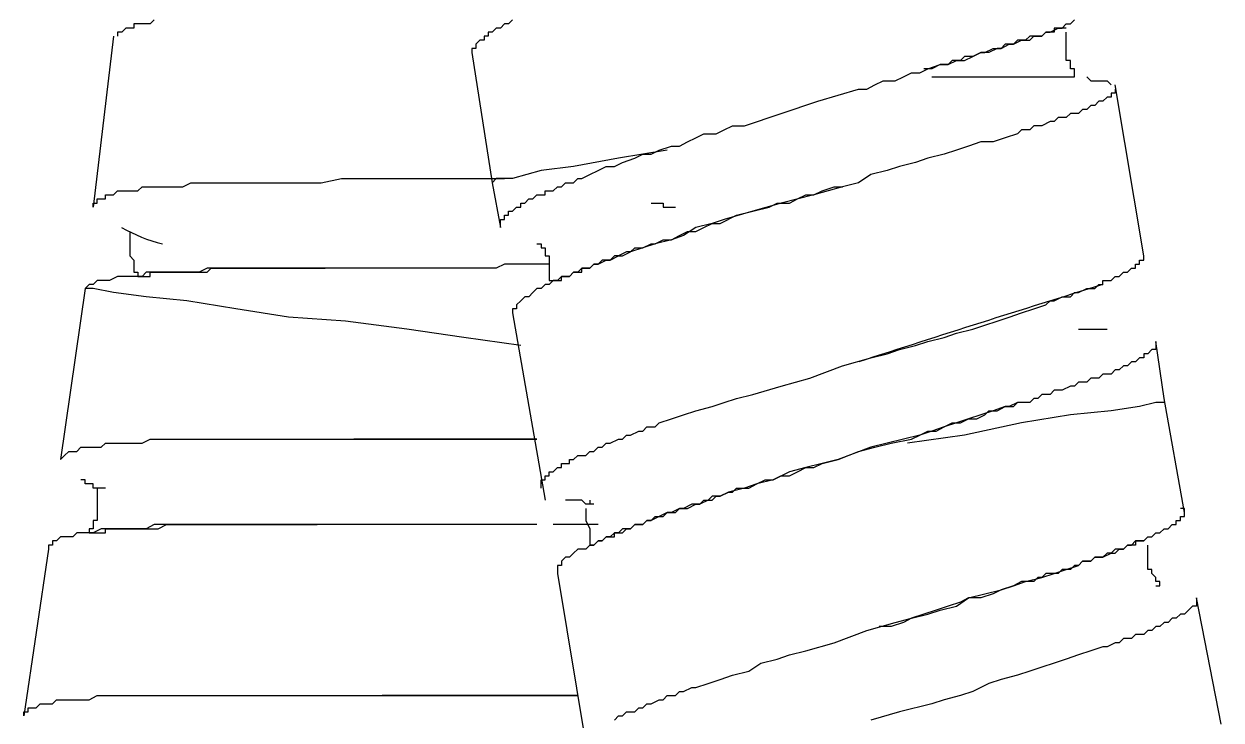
# Model space of a CAD drawing. Extents: x -1585 to -1165, y -4178 to -3881.
# Drawn here: x -1413.84 to -1405.1, y -4072.35 to -4067.26 of the extents above; entities that cross this region are included whole.
import ezdxf

# ---------------------------------------------------------------- set-up
doc = ezdxf.new("R2010")
doc.units = 0
doc.header["$LTSCALE"] = 7
doc.layers.add('DWG', color=7, linetype='CONTINUOUS')

msp = doc.modelspace()

# ---------------------------------------------------------------- linework, layer by layer
at = {"layer": 'DWG'}
for points in [[(-1412.8923, -4067.2288), (-1412.9221, -4067.2586), (-1412.9518, -4067.2586), (-1412.9816, -4067.2586), (-1413.0113, -4067.2586), (-1413.0411, -4067.2586), (-1413.0411, -4067.2883), (-1413.0708, -4067.2883), (-1413.1006, -4067.2883), (-1413.1303, -4067.3181), (-1413.1601, -4067.3181), (-1413.1601, -4067.3478)], [(-1410.2743, -4067.2288), (-1410.3041, -4067.2586), (-1410.3338, -4067.2586), (-1410.3636, -4067.2883), (-1410.3933, -4067.2883), (-1410.4231, -4067.3181), (-1410.4528, -4067.3181), (-1410.4528, -4067.3478), (-1410.4826, -4067.3478), (-1410.4826, -4067.3776), (-1410.5123, -4067.3776), (-1410.5421, -4067.4073), (-1410.5421, -4067.4371), (-1410.5718, -4067.4371), (-1410.5718, -4067.4668), (-1410.4231, -4068.4188)], [(-1409.1438, -4068.1808), (-1409.5008, -4068.2403), (-1409.8281, -4068.2998), (-1410.0661, -4068.3296), (-1410.2743, -4068.3891), (-1410.3933, -4068.3891), (-1410.4231, -4068.4188), (-1410.3636, -4068.7461), (-1410.3636, -4068.7163), (-1410.3636, -4068.6866), (-1410.3338, -4068.6866), (-1410.3338, -4068.6568), (-1410.3041, -4068.6568), (-1410.3041, -4068.6271), (-1410.2743, -4068.6271), (-1410.2446, -4068.5973), (-1410.2148, -4068.5973), (-1410.2148, -4068.5676), (-1410.1851, -4068.5676), (-1410.1553, -4068.5378), (-1410.1256, -4068.5378), (-1410.0958, -4068.5081), (-1410.0661, -4068.5081), (-1410.0363, -4068.5081), (-1410.0363, -4068.4783), (-1410.0066, -4068.4783), (-1409.9768, -4068.4783), (-1409.9471, -4068.4486), (-1409.9173, -4068.4486), (-1409.8876, -4068.4188), (-1409.8578, -4068.4188), (-1409.8281, -4068.4188), (-1409.7983, -4068.3891), (-1409.7686, -4068.3891), (-1409.7091, -4068.3593), (-1409.6496, -4068.3296), (-1409.5901, -4068.2998), (-1409.5306, -4068.2998), (-1409.4711, -4068.2701), (-1409.3818, -4068.2403), (-1409.3223, -4068.2106), (-1409.2628, -4068.2106), (-1409.2033, -4068.1808), (-1409.1141, -4068.1511), (-1409.0546, -4068.1511), (-1408.9951, -4068.1213), (-1408.9356, -4068.0916), (-1408.8761, -4068.0618), (-1408.7868, -4068.0618), (-1408.7273, -4068.0321), (-1408.6678, -4068.0023), (-1408.5786, -4068.0023), (-1408.3108, -4067.9131), (-1408.0431, -4067.8238), (-1407.7456, -4067.7346), (-1407.6861, -4067.7346), (-1407.6266, -4067.7048), (-1407.5671, -4067.6751), (-1407.4778, -4067.6751), (-1407.4183, -4067.6453), (-1407.3588, -4067.6156), (-1407.2993, -4067.6156), (-1407.2398, -4067.5858), (-1407.1506, -4067.5561), (-1407.0911, -4067.5561), (-1407.0316, -4067.5263), (-1406.9721, -4067.5263), (-1406.9126, -4067.4966), (-1406.8531, -4067.4668), (-1406.8233, -4067.4668), (-1406.7638, -4067.4371), (-1406.7043, -4067.4371), (-1406.6448, -4067.4073), (-1406.6151, -4067.4073), (-1406.5556, -4067.3776), (-1406.4961, -4067.3776), (-1406.4663, -4067.3478), (-1406.4068, -4067.3478), (-1406.3771, -4067.3181), (-1406.3473, -4067.3181), (-1406.2878, -4067.2883), (-1406.2581, -4067.2883), (-1406.2283, -4067.2586), (-1406.1986, -4067.2586), (-1406.1688, -4067.2288)], [(-1406.2283, -4067.2883), (-1406.2581, -4067.2883), (-1406.2878, -4067.2883), (-1406.3176, -4067.2883), (-1406.3176, -4067.3181), (-1406.3473, -4067.3181), (-1406.3771, -4067.3181), (-1406.4068, -4067.3478), (-1406.4366, -4067.3478), (-1406.4663, -4067.3478), (-1406.4961, -4067.3478), (-1406.5258, -4067.3776), (-1406.5556, -4067.3776), (-1406.5853, -4067.3776), (-1406.6151, -4067.4073), (-1406.6746, -4067.4073), (-1406.7043, -4067.4371), (-1406.7341, -4067.4371), (-1406.7936, -4067.4668), (-1406.8233, -4067.4668), (-1406.8531, -4067.4668), (-1406.9126, -4067.4966), (-1406.9721, -4067.4966), (-1407.0018, -4067.5263), (-1407.0613, -4067.5263), (-1407.0911, -4067.5561), (-1407.1506, -4067.5561), (-1407.2101, -4067.5858), (-1407.2696, -4067.5858)], [(-1413.1898, -4067.3478), (-1413.3386, -4068.5973), (-1413.3386, -4068.5676), (-1413.3088, -4068.5676), (-1413.3088, -4068.5378), (-1413.2791, -4068.5378), (-1413.2493, -4068.5378), (-1413.2493, -4068.5081), (-1413.2196, -4068.5081), (-1413.1898, -4068.5081), (-1413.1601, -4068.4783), (-1413.1303, -4068.4783), (-1413.1006, -4068.4783), (-1413.0708, -4068.4783), (-1413.0411, -4068.4783), (-1413.0113, -4068.4783), (-1412.9816, -4068.4486), (-1412.9221, -4068.4486), (-1412.8923, -4068.4486), (-1412.8626, -4068.4486), (-1412.8031, -4068.4486), (-1412.7733, -4068.4486), (-1412.7138, -4068.4486), (-1412.6841, -4068.4486), (-1412.6246, -4068.4188), (-1412.5948, -4068.4188), (-1412.5353, -4068.4188), (-1412.4758, -4068.4188), (-1412.4163, -4068.4188), (-1412.3866, -4068.4188), (-1412.3271, -4068.4188), (-1412.2676, -4068.4188), (-1412.2081, -4068.4188), (-1412.1486, -4068.4188), (-1412.0891, -4068.4188), (-1412.0296, -4068.4188), (-1411.9701, -4068.4188), (-1411.9106, -4068.4188), (-1411.8511, -4068.4188), (-1411.7916, -4068.4188), (-1411.7321, -4068.4188), (-1411.6726, -4068.4188), (-1411.5238, -4068.3891), (-1411.4048, -4068.3891), (-1411.2561, -4068.3891), (-1411.1371, -4068.3891), (-1410.9883, -4068.3891), (-1410.8693, -4068.3891), (-1410.7206, -4068.3891), (-1410.6016, -4068.3891), (-1410.4528, -4068.3891), (-1410.3338, -4068.3891)], [(-1407.2101, -4067.6453), (-1407.1803, -4067.6453), (-1407.1506, -4067.6453), (-1407.1208, -4067.6453), (-1407.0613, -4067.6453), (-1407.0316, -4067.6453), (-1407.0018, -4067.6453), (-1406.9721, -4067.6453), (-1406.9423, -4067.6453), (-1406.8828, -4067.6453), (-1406.8531, -4067.6453), (-1406.8233, -4067.6453), (-1406.7936, -4067.6453), (-1406.7638, -4067.6453), (-1406.7341, -4067.6453), (-1406.7043, -4067.6453), (-1406.6746, -4067.6453), (-1406.6448, -4067.6453), (-1406.6151, -4067.6453), (-1406.5853, -4067.6453), (-1406.5556, -4067.6453), (-1406.5258, -4067.6453), (-1406.4961, -4067.6453), (-1406.4663, -4067.6453), (-1406.4366, -4067.6453), (-1406.4068, -4067.6453), (-1406.3771, -4067.6453), (-1406.3473, -4067.6453), (-1406.3176, -4067.6453), (-1406.2878, -4067.6453), (-1406.2581, -4067.6453), (-1406.2283, -4067.6453), (-1406.1986, -4067.6453), (-1406.1688, -4067.6453), (-1406.1688, -4067.6156), (-1406.1688, -4067.5858), (-1406.1986, -4067.5858), (-1406.1986, -4067.5561), (-1406.1986, -4067.5263), (-1406.2283, -4067.5263), (-1406.2283, -4067.4966), (-1406.2283, -4067.4668), (-1406.2283, -4067.4371), (-1406.2283, -4067.4073), (-1406.2283, -4067.3776), (-1406.2283, -4067.3478), (-1406.2283, -4067.3181)], [(-1406.0796, -4067.6453), (-1406.0498, -4067.6751), (-1406.0201, -4067.6751), (-1405.9903, -4067.6751), (-1405.9606, -4067.6751), (-1405.9308, -4067.6751), (-1405.9011, -4067.7048)], [(-1405.8713, -4067.7346), (-1405.8713, -4067.7643), (-1405.9011, -4067.7643), (-1405.9011, -4067.7941), (-1405.9308, -4067.7941), (-1405.9606, -4067.8238), (-1405.9903, -4067.8238), (-1406.0201, -4067.8536), (-1406.0498, -4067.8536), (-1406.0796, -4067.8833), (-1406.1093, -4067.8833), (-1406.1391, -4067.9131), (-1406.1688, -4067.9131), (-1406.1986, -4067.9131), (-1406.2283, -4067.9428), (-1406.2581, -4067.9428), (-1406.2878, -4067.9428), (-1406.3176, -4067.9726), (-1406.3473, -4067.9726), (-1406.4068, -4068.0023), (-1406.4366, -4068.0023), (-1406.4663, -4068.0023), (-1406.4961, -4068.0321), (-1406.5556, -4068.0321), (-1406.5853, -4068.0618), (-1406.6746, -4068.0916), (-1406.7638, -4068.1213), (-1406.8531, -4068.1213), (-1406.9423, -4068.1511), (-1407.0316, -4068.1808), (-1407.1208, -4068.2106), (-1407.2398, -4068.2403), (-1407.3291, -4068.2701), (-1407.4481, -4068.2998), (-1407.5373, -4068.3296), (-1407.6563, -4068.3593), (-1407.7456, -4068.4188), (-1407.8646, -4068.4486), (-1408.0728, -4068.5081), (-1408.3108, -4068.5676), (-1408.5191, -4068.6271), (-1408.7273, -4068.6866), (-1408.8166, -4068.7163), (-1408.9356, -4068.7461), (-1409.0248, -4068.8056), (-1409.1141, -4068.8353), (-1409.2331, -4068.8651), (-1409.3223, -4068.8948), (-1409.4116, -4068.9246), (-1409.4413, -4068.9246), (-1409.5008, -4068.9543), (-1409.5306, -4068.9543), (-1409.5603, -4068.9841), (-1409.6198, -4068.9841), (-1409.6496, -4069.0138), (-1409.6793, -4069.0138), (-1409.7091, -4069.0436), (-1409.7686, -4069.0436), (-1409.7983, -4069.0733), (-1409.8281, -4069.0733), (-1409.8578, -4069.1031), (-1409.8876, -4069.1031), (-1409.9173, -4069.1031), (-1409.9471, -4069.1328), (-1409.9768, -4069.1328), (-1410.0066, -4069.1626), (-1410.0363, -4069.1626), (-1410.0661, -4069.1923), (-1410.0958, -4069.1923), (-1410.1256, -4069.2221), (-1410.1553, -4069.2518), (-1410.1851, -4069.2518), (-1410.2148, -4069.2816), (-1410.2446, -4069.3113), (-1410.2446, -4069.3411), (-1410.2743, -4069.3411), (-1410.2743, -4069.3708), (-1410.0363, -4070.7393)], [(-1410.0661, -4070.6501), (-1410.0661, -4070.6203), (-1410.0661, -4070.5906), (-1410.0363, -4070.5906), (-1410.0363, -4070.5608), (-1410.0066, -4070.5608), (-1410.0066, -4070.5311), (-1409.9768, -4070.5311), (-1409.9471, -4070.5013), (-1409.9173, -4070.5013), (-1409.9173, -4070.4716), (-1409.8876, -4070.4716), (-1409.8578, -4070.4716), (-1409.8578, -4070.4418), (-1409.8281, -4070.4418), (-1409.7983, -4070.4121), (-1409.7686, -4070.4121), (-1409.7388, -4070.4121), (-1409.7091, -4070.3823), (-1409.6793, -4070.3823), (-1409.6496, -4070.3526), (-1409.6198, -4070.3526), (-1409.5901, -4070.3228), (-1409.5603, -4070.3228), (-1409.5008, -4070.2931), (-1409.4711, -4070.2931), (-1409.4413, -4070.2633), (-1409.4116, -4070.2633), (-1409.3521, -4070.2336), (-1409.3223, -4070.2336), (-1409.2926, -4070.2038), (-1409.2331, -4070.2038), (-1409.2033, -4070.1741), (-1409.1141, -4070.1443), (-1409.0248, -4070.1146), (-1408.9356, -4070.0848), (-1408.8166, -4070.0551), (-1408.7273, -4070.0253), (-1408.6381, -4069.9956), (-1408.5191, -4069.9658), (-1408.3108, -4069.9063), (-1408.1026, -4069.8468), (-1407.8646, -4069.7576), (-1407.6563, -4069.6981), (-1407.5373, -4069.6683), (-1407.4481, -4069.6386), (-1407.3291, -4069.6088), (-1407.2398, -4069.5791), (-1407.1208, -4069.5493), (-1407.0316, -4069.5196), (-1406.9126, -4069.4898), (-1406.8233, -4069.4601), (-1406.7341, -4069.4303), (-1406.6448, -4069.4006), (-1406.5556, -4069.3708), (-1406.4663, -4069.3411), (-1406.3771, -4069.3113), (-1406.3473, -4069.2816), (-1406.3176, -4069.2816), (-1406.2581, -4069.2518), (-1406.2283, -4069.2518), (-1406.1986, -4069.2518), (-1406.1688, -4069.2221), (-1406.1391, -4069.2221), (-1406.0796, -4069.1923), (-1406.0498, -4069.1923), (-1406.0201, -4069.1923), (-1405.9903, -4069.1626), (-1405.9606, -4069.1626), (-1405.9606, -4069.1328), (-1405.9308, -4069.1328), (-1405.9011, -4069.1328), (-1405.8713, -4069.1031), (-1405.8416, -4069.1031), (-1405.8118, -4069.0733), (-1405.7821, -4069.0733), (-1405.7523, -4069.0436), (-1405.7226, -4069.0436), (-1405.7226, -4069.0138), (-1405.6928, -4069.0138), (-1405.6928, -4068.9841), (-1405.6631, -4068.9841), (-1405.6631, -4068.9543), (-1405.8713, -4067.7048)], [(-1410.0958, -4068.8651), (-1410.0661, -4068.8651), (-1410.0661, -4068.8948), (-1410.0363, -4068.8948), (-1410.0363, -4068.9246), (-1410.0363, -4068.9543), (-1410.0066, -4068.9543), (-1410.0066, -4068.9841), (-1410.0066, -4069.0138), (-1410.0066, -4069.0436), (-1410.0066, -4069.0733), (-1410.0066, -4069.1031), (-1410.0066, -4069.1328), (-1409.9768, -4069.1328), (-1409.9471, -4069.1328), (-1409.9173, -4069.1328), (-1409.9173, -4069.1031), (-1409.8876, -4069.1031), (-1409.8578, -4069.1031), (-1409.8281, -4069.0733), (-1409.7983, -4069.0733), (-1409.7686, -4069.0733), (-1409.7686, -4069.0436), (-1409.7388, -4069.0436), (-1409.7091, -4069.0436), (-1409.6793, -4069.0138), (-1409.6496, -4069.0138), (-1409.5901, -4068.9841), (-1409.5603, -4068.9841), (-1409.5008, -4068.9543), (-1409.4711, -4068.9543), (-1409.4116, -4068.9246), (-1409.3818, -4068.8948), (-1409.3223, -4068.8948), (-1409.2628, -4068.8651), (-1409.2331, -4068.8651), (-1409.1736, -4068.8353), (-1409.1141, -4068.8353), (-1409.0546, -4068.8056), (-1408.9951, -4068.7758), (-1408.9356, -4068.7758), (-1408.8761, -4068.7461), (-1408.8166, -4068.7163), (-1408.7571, -4068.7163), (-1408.6381, -4068.6568), (-1408.5191, -4068.6271), (-1408.4001, -4068.5973), (-1408.3406, -4068.5676), (-1408.2513, -4068.5676), (-1408.1918, -4068.5378), (-1408.1323, -4068.5081), (-1408.0728, -4068.5081), (-1408.0133, -4068.4783), (-1407.9241, -4068.4486), (-1407.8646, -4068.4486)], [(-1409.2628, -4068.5676), (-1409.2331, -4068.5676), (-1409.2033, -4068.5676), (-1409.1736, -4068.5676), (-1409.1736, -4068.5973), (-1409.1438, -4068.5973), (-1409.1141, -4068.5973), (-1409.0843, -4068.5973)], [(-1413.0708, -4068.7758), (-1413.0708, -4068.8056), (-1413.0708, -4068.8353), (-1413.0708, -4068.8651), (-1413.0708, -4068.8948), (-1413.0708, -4068.9246), (-1413.0708, -4068.9543), (-1413.0411, -4068.9841), (-1413.0411, -4069.0138), (-1413.0411, -4069.0436), (-1413.0411, -4069.0733), (-1413.0113, -4069.0733), (-1413.0113, -4069.1031), (-1412.9816, -4069.1031), (-1412.9518, -4069.1031), (-1412.9221, -4069.1031), (-1412.9221, -4069.0733), (-1412.8923, -4069.0733), (-1412.8626, -4069.0733), (-1412.8328, -4069.0733), (-1412.8031, -4069.0733), (-1412.7733, -4069.0733), (-1412.7436, -4069.0733), (-1412.7138, -4069.0733), (-1412.6543, -4069.0733), (-1412.6246, -4069.0733), (-1412.5948, -4069.0733), (-1412.5353, -4069.0733), (-1412.5056, -4069.0733), (-1412.4758, -4069.0436), (-1412.4163, -4069.0436), (-1412.3866, -4069.0436), (-1412.3271, -4069.0436), (-1412.2973, -4069.0436), (-1412.2378, -4069.0436), (-1412.2081, -4069.0436), (-1412.1486, -4069.0436), (-1412.1188, -4069.0436), (-1412.0593, -4069.0436), (-1411.9998, -4069.0436), (-1411.9701, -4069.0436), (-1411.9106, -4069.0436), (-1411.8511, -4069.0436), (-1411.7916, -4069.0436), (-1411.7618, -4069.0436), (-1411.7023, -4069.0436), (-1411.6428, -4069.0436)], [(-1410.0066, -4069.0138), (-1410.0661, -4069.0138), (-1410.1256, -4069.0138), (-1410.1851, -4069.0138), (-1410.2743, -4069.0138), (-1410.3338, -4069.0138), (-1410.3933, -4069.0436), (-1410.4528, -4069.0436), (-1410.5421, -4069.0436), (-1410.6908, -4069.0436), (-1410.8098, -4069.0436), (-1411.1073, -4069.0436), (-1411.4048, -4069.0436), (-1411.4643, -4069.0436), (-1411.5238, -4069.0436), (-1411.6726, -4069.0436), (-1411.8213, -4069.0436), (-1411.9403, -4069.0436), (-1411.9998, -4069.0436), (-1412.0891, -4069.0436), (-1412.1486, -4069.0436), (-1412.2081, -4069.0436), (-1412.2676, -4069.0436), (-1412.3271, -4069.0436), (-1412.3866, -4069.0436), (-1412.4461, -4069.0436), (-1412.5056, -4069.0436), (-1412.5651, -4069.0733), (-1412.6246, -4069.0733), (-1412.6543, -4069.0733), (-1412.7138, -4069.0733), (-1412.7733, -4069.0733), (-1412.8328, -4069.0733), (-1412.8626, -4069.0733), (-1412.9221, -4069.0733), (-1412.9518, -4069.0733), (-1412.9816, -4069.1031), (-1413.0411, -4069.1031), (-1413.0708, -4069.1031), (-1413.1006, -4069.1031), (-1413.1303, -4069.1031), (-1413.1601, -4069.1031), (-1413.2196, -4069.1328), (-1413.2493, -4069.1328), (-1413.2791, -4069.1328), (-1413.3088, -4069.1328), (-1413.3386, -4069.1626), (-1413.3683, -4069.1626), (-1413.3981, -4069.1923)], [(-1410.2148, -4069.6088), (-1410.6313, -4069.5493), (-1411.0478, -4069.4898), (-1411.4941, -4069.4303), (-1411.9106, -4069.4006), (-1412.2973, -4069.3411), (-1412.6543, -4069.2816), (-1412.9518, -4069.2518), (-1413.1898, -4069.2221), (-1413.3386, -4069.1923), (-1413.3981, -4069.1923), (-1413.5766, -4070.4418), (-1413.5468, -4070.4121), (-1413.5171, -4070.3823), (-1413.4873, -4070.3823), (-1413.4576, -4070.3823), (-1413.4278, -4070.3526), (-1413.3981, -4070.3526), (-1413.3683, -4070.3526), (-1413.3088, -4070.3526), (-1413.2791, -4070.3526), (-1413.2493, -4070.3228), (-1413.2196, -4070.3228), (-1413.1601, -4070.3228), (-1413.1303, -4070.3228), (-1413.0708, -4070.3228), (-1413.0411, -4070.3228), (-1412.9816, -4070.3228), (-1412.9221, -4070.2931), (-1412.8923, -4070.2931), (-1412.8328, -4070.2931), (-1412.7733, -4070.2931), (-1412.7138, -4070.2931), (-1412.6543, -4070.2931), (-1412.5948, -4070.2931), (-1412.5353, -4070.2931), (-1412.4758, -4070.2931), (-1412.4163, -4070.2931), (-1412.3568, -4070.2931), (-1412.2676, -4070.2931), (-1412.2081, -4070.2931), (-1412.1486, -4070.2931), (-1411.9998, -4070.2931), (-1411.8511, -4070.2931), (-1411.7023, -4070.2931), (-1411.5536, -4070.2931), (-1411.4048, -4070.2931), (-1411.2561, -4070.2931), (-1411.1073, -4070.2931), (-1410.9586, -4070.2931), (-1410.8098, -4070.2931), (-1410.6611, -4070.2931), (-1410.6016, -4070.2931), (-1410.5123, -4070.2931), (-1410.4528, -4070.2931), (-1410.3636, -4070.2931), (-1410.3041, -4070.2931), (-1410.2446, -4070.2931), (-1410.1851, -4070.2931), (-1410.0958, -4070.2931), (-1410.1851, -4070.2931), (-1410.2446, -4070.2931), (-1410.3338, -4070.2931), (-1410.4231, -4070.2931), (-1410.4826, -4070.2931), (-1410.5718, -4070.2931), (-1410.6611, -4070.2931), (-1410.7503, -4070.2931), (-1410.8396, -4070.2931), (-1410.8991, -4070.2931), (-1410.9883, -4070.2931), (-1411.0776, -4070.2931), (-1411.1668, -4070.2931), (-1411.2561, -4070.2931), (-1411.3453, -4070.2931), (-1411.4346, -4070.2931)], [(-1406.1391, -4069.4898), (-1406.1093, -4069.4898), (-1406.0796, -4069.4898), (-1406.0498, -4069.4898), (-1406.0201, -4069.4898), (-1405.9903, -4069.4898), (-1405.9606, -4069.4898), (-1405.9308, -4069.4898)], [(-1405.3656, -4070.8286), (-1405.5143, -4069.9956), (-1405.5738, -4069.5791), (-1405.5738, -4069.6088), (-1405.5738, -4069.6386), (-1405.6036, -4069.6386), (-1405.6333, -4069.6683), (-1405.6631, -4069.6683), (-1405.6631, -4069.6981), (-1405.6928, -4069.6981), (-1405.7226, -4069.7278), (-1405.7523, -4069.7278), (-1405.7821, -4069.7576), (-1405.8118, -4069.7576), (-1405.8416, -4069.7873), (-1405.8713, -4069.7873), (-1405.9011, -4069.8171), (-1405.9308, -4069.8171), (-1405.9606, -4069.8171), (-1405.9903, -4069.8468), (-1406.0201, -4069.8468), (-1406.0498, -4069.8468), (-1406.0796, -4069.8766), (-1406.1093, -4069.8766), (-1406.1391, -4069.8766), (-1406.1688, -4069.9063), (-1406.1986, -4069.9063), (-1406.2581, -4069.9361), (-1406.2878, -4069.9361), (-1406.3176, -4069.9361), (-1406.3473, -4069.9658), (-1406.4068, -4069.9658), (-1406.4366, -4069.9956), (-1406.4663, -4069.9956), (-1406.4961, -4070.0253), (-1406.5556, -4070.0253), (-1406.5853, -4070.0253), (-1406.6448, -4070.0551), (-1406.6746, -4070.0551), (-1406.7638, -4070.0848), (-1406.8531, -4070.1146), (-1406.9423, -4070.1443), (-1407.0316, -4070.1741), (-1407.1208, -4070.2038), (-1407.2101, -4070.2336), (-1407.2993, -4070.2633), (-1407.4183, -4070.2931), (-1407.6563, -4070.3526), (-1407.8943, -4070.4418), (-1408.0133, -4070.4716), (-1408.1323, -4070.5013), (-1408.2513, -4070.5311), (-1408.3703, -4070.5906), (-1408.4893, -4070.6203), (-1408.5786, -4070.6501), (-1408.6976, -4070.6798), (-1408.7571, -4070.7096), (-1408.8166, -4070.7096), (-1408.8463, -4070.7393), (-1408.9058, -4070.7691), (-1408.9653, -4070.7691), (-1409.0248, -4070.7988), (-1409.0546, -4070.7988), (-1409.1141, -4070.8286), (-1409.1438, -4070.8286), (-1409.2033, -4070.8583), (-1409.2628, -4070.8881), (-1409.2926, -4070.8881), (-1409.3223, -4070.9178), (-1409.3818, -4070.9178), (-1409.4116, -4070.9476), (-1409.4711, -4070.9476), (-1409.5008, -4070.9773), (-1409.5306, -4070.9773), (-1409.5603, -4071.0071), (-1409.5901, -4071.0071), (-1409.6198, -4071.0368), (-1409.6496, -4071.0368), (-1409.6793, -4071.0666), (-1409.7091, -4071.0666), (-1409.7388, -4071.0963), (-1409.7686, -4071.0963), (-1409.7983, -4071.0963), (-1409.8281, -4071.1261), (-1409.8578, -4071.1558), (-1409.8876, -4071.1558), (-1409.9173, -4071.1856), (-1409.9173, -4071.2153), (-1409.9471, -4071.2153), (-1409.9471, -4071.2451), (-1409.9471, -4071.2748), (-1409.7388, -4072.5243)], [(-1409.7388, -4070.7988), (-1409.7388, -4070.8286), (-1409.7388, -4070.8583), (-1409.7388, -4070.8881), (-1409.7091, -4070.9476), (-1409.7091, -4070.9773), (-1409.7091, -4071.0071), (-1409.7091, -4071.0368), (-1409.7091, -4071.0666), (-1409.6793, -4071.0666), (-1409.6496, -4071.0368), (-1409.6198, -4071.0368), (-1409.5901, -4071.0071), (-1409.5603, -4071.0071), (-1409.5306, -4071.0071), (-1409.5306, -4070.9773), (-1409.5008, -4070.9773), (-1409.4711, -4070.9773), (-1409.4413, -4070.9476), (-1409.4116, -4070.9476), (-1409.3818, -4070.9178), (-1409.3521, -4070.9178), (-1409.3223, -4070.9178), (-1409.2926, -4070.8881), (-1409.2628, -4070.8881), (-1409.2331, -4070.8583), (-1409.2033, -4070.8583), (-1409.1736, -4070.8583), (-1409.1438, -4070.8286), (-1409.0843, -4070.8286), (-1409.0546, -4070.7988), (-1409.0248, -4070.7988), (-1408.9951, -4070.7988), (-1408.9356, -4070.7691), (-1408.9058, -4070.7691), (-1408.8761, -4070.7393), (-1408.8166, -4070.7393), (-1408.7868, -4070.7096), (-1408.7571, -4070.7096), (-1408.6976, -4070.6798), (-1408.6678, -4070.6798), (-1408.6381, -4070.6501), (-1408.5786, -4070.6501), (-1408.5488, -4070.6501), (-1408.4893, -4070.6203), (-1408.4298, -4070.5906), (-1408.3703, -4070.5906), (-1408.3108, -4070.5608), (-1408.2513, -4070.5608), (-1408.1918, -4070.5311), (-1408.1323, -4070.5013), (-1408.0728, -4070.5013), (-1408.0133, -4070.4716), (-1407.8943, -4070.4418), (-1407.7456, -4070.3823), (-1407.6266, -4070.3526), (-1407.5076, -4070.3228), (-1407.3588, -4070.2931), (-1407.2993, -4070.2633), (-1407.2398, -4070.2336), (-1407.1803, -4070.2336), (-1407.1208, -4070.2038), (-1407.0613, -4070.1741), (-1407.0018, -4070.1741), (-1406.9423, -4070.1443), (-1406.8828, -4070.1443), (-1406.8233, -4070.1146), (-1406.7936, -4070.0848), (-1406.7341, -4070.0848), (-1406.6746, -4070.0551), (-1406.6151, -4070.0551), (-1406.5853, -4070.0253)], [(-1405.5143, -4070.0253), (-1405.5738, -4070.0253), (-1405.6928, -4070.0551), (-1405.9011, -4070.0848), (-1406.1986, -4070.1146), (-1406.5556, -4070.1741), (-1406.9721, -4070.2633), (-1407.3886, -4070.3228)], [(-1413.2493, -4070.6501), (-1413.2791, -4070.6501), (-1413.3088, -4070.6501), (-1413.3386, -4070.6501), (-1413.3386, -4070.6203), (-1413.3683, -4070.6203), (-1413.3981, -4070.6203), (-1413.3981, -4070.5906), (-1413.4278, -4070.5906)], [(-1413.2791, -4070.6501), (-1413.3088, -4070.6501), (-1413.3088, -4070.6798), (-1413.3088, -4070.7096), (-1413.3088, -4070.7393), (-1413.3088, -4070.7691), (-1413.3088, -4070.7988), (-1413.3088, -4070.8286), (-1413.3088, -4070.8583), (-1413.3088, -4070.8881), (-1413.3386, -4070.8881), (-1413.3386, -4070.9178), (-1413.3386, -4070.9476), (-1413.3683, -4070.9476), (-1413.3683, -4070.9773), (-1413.3386, -4070.9773), (-1413.3088, -4070.9773), (-1413.2791, -4070.9773), (-1413.2493, -4070.9773), (-1413.2493, -4070.9476), (-1413.2196, -4070.9476), (-1413.1898, -4070.9476), (-1413.1601, -4070.9476), (-1413.1303, -4070.9476), (-1413.1006, -4070.9476), (-1413.0708, -4070.9476), (-1413.0411, -4070.9476), (-1413.0113, -4070.9476), (-1412.9816, -4070.9476), (-1412.9221, -4070.9476), (-1412.8923, -4070.9476), (-1412.8626, -4070.9476), (-1412.8031, -4070.9178), (-1412.7733, -4070.9178), (-1412.7138, -4070.9178), (-1412.6841, -4070.9178), (-1412.6246, -4070.9178), (-1412.5651, -4070.9178), (-1412.5353, -4070.9178), (-1412.4758, -4070.9178), (-1412.4163, -4070.9178), (-1412.3866, -4070.9178), (-1412.3271, -4070.9178), (-1412.2676, -4070.9178), (-1412.2081, -4070.9178), (-1412.1783, -4070.9178), (-1412.1188, -4070.9178), (-1412.0593, -4070.9178), (-1411.9998, -4070.9178), (-1411.9403, -4070.9178), (-1411.8808, -4070.9178), (-1411.8213, -4070.9178), (-1411.7618, -4070.9178), (-1411.7023, -4070.9178)], [(-1409.6793, -4070.7691), (-1409.7091, -4070.7691), (-1409.7388, -4070.7691), (-1409.7686, -4070.7393), (-1409.7983, -4070.7393), (-1409.8281, -4070.7393), (-1409.8578, -4070.7393), (-1409.8876, -4070.7393)], [(-1409.7091, -4070.7393), (-1409.7091, -4070.7691)], [(-1409.5306, -4072.3458), (-1409.5008, -4072.3161), (-1409.4711, -4072.3161), (-1409.4413, -4072.2863), (-1409.4116, -4072.2863), (-1409.3818, -4072.2863), (-1409.3521, -4072.2566), (-1409.3223, -4072.2566), (-1409.2926, -4072.2268), (-1409.2628, -4072.2268), (-1409.2033, -4072.1971), (-1409.1736, -4072.1971), (-1409.1438, -4072.1673), (-1409.0843, -4072.1673), (-1409.0546, -4072.1376), (-1409.0248, -4072.1376), (-1408.9653, -4072.1078), (-1408.9356, -4072.1078), (-1408.8463, -4072.0781), (-1408.7571, -4072.0483), (-1408.6678, -4072.0186), (-1408.5488, -4071.9888), (-1408.4596, -4071.9293), (-1408.3406, -4071.8996), (-1408.2513, -4071.8698), (-1408.1323, -4071.8401), (-1407.9241, -4071.7806), (-1407.6861, -4071.6913), (-1407.4778, -4071.6318), (-1407.3588, -4071.6021), (-1407.2398, -4071.5723), (-1407.1506, -4071.5426), (-1407.0316, -4071.5128), (-1406.9423, -4071.4533), (-1406.8233, -4071.4236), (-1406.7043, -4071.3938), (-1406.6151, -4071.3641), (-1406.5258, -4071.3343), (-1406.4068, -4071.3046), (-1406.3176, -4071.2748), (-1406.2283, -4071.2451), (-1406.1391, -4071.2153), (-1406.1093, -4071.1856), (-1406.0498, -4071.1856), (-1406.0201, -4071.1558), (-1405.9903, -4071.1558), (-1405.9606, -4071.1558), (-1405.9011, -4071.1261), (-1405.8713, -4071.1261), (-1405.8416, -4071.0963), (-1405.8118, -4071.0963), (-1405.7821, -4071.0666), (-1405.7523, -4071.0666), (-1405.7226, -4071.0368), (-1405.6928, -4071.0368), (-1405.6631, -4071.0368), (-1405.6333, -4071.0071), (-1405.6036, -4071.0071), (-1405.5738, -4070.9773), (-1405.5441, -4070.9773), (-1405.5143, -4070.9476), (-1405.4846, -4070.9476), (-1405.4548, -4070.9178), (-1405.4251, -4070.9178), (-1405.4251, -4070.8881), (-1405.3953, -4070.8881), (-1405.3953, -4070.8583), (-1405.3656, -4070.8583), (-1405.3656, -4070.8286), (-1405.3656, -4070.7988), (-1405.3953, -4070.7988)], [(-1410.0958, -4070.9178), (-1410.1553, -4070.9178), (-1410.2148, -4070.9178), (-1410.3041, -4070.9178), (-1410.3636, -4070.9178), (-1410.5123, -4070.9178), (-1410.6611, -4070.9178), (-1410.8098, -4070.9178), (-1410.9586, -4070.9178), (-1411.1073, -4070.9178), (-1411.2561, -4070.9178), (-1411.4048, -4070.9178), (-1411.5536, -4070.9178), (-1411.7321, -4070.9178), (-1411.8808, -4070.9178), (-1411.9403, -4070.9178), (-1412.0296, -4070.9178), (-1412.0891, -4070.9178), (-1412.1783, -4070.9178), (-1412.2378, -4070.9178), (-1412.2973, -4070.9178), (-1412.3866, -4070.9178), (-1412.4461, -4070.9178), (-1412.5056, -4070.9178), (-1412.5651, -4070.9178), (-1412.6543, -4070.9178), (-1412.7138, -4070.9178), (-1412.7733, -4070.9178), (-1412.8328, -4070.9178), (-1412.8923, -4070.9178), (-1412.9518, -4070.9476), (-1412.9816, -4070.9476), (-1413.0411, -4070.9476), (-1413.1006, -4070.9476), (-1413.1601, -4070.9476), (-1413.1898, -4070.9476), (-1413.2493, -4070.9476), (-1413.2791, -4070.9476), (-1413.3386, -4070.9773), (-1413.3683, -4070.9773), (-1413.3981, -4070.9773), (-1413.4278, -4070.9773), (-1413.4576, -4070.9773), (-1413.4873, -4071.0071), (-1413.5171, -4071.0071), (-1413.5468, -4071.0071), (-1413.5766, -4071.0071), (-1413.6063, -4071.0368), (-1413.6361, -4071.0368), (-1413.6361, -4071.0666), (-1413.6658, -4071.0666), (-1413.6658, -4071.0963), (-1413.8443, -4072.3161), (-1413.8443, -4072.2863), (-1413.8146, -4072.2863), (-1413.8146, -4072.2566), (-1413.7848, -4072.2566), (-1413.7551, -4072.2566), (-1413.7253, -4072.2268), (-1413.6956, -4072.2268), (-1413.6658, -4072.2268), (-1413.6361, -4072.2268), (-1413.6063, -4072.1971), (-1413.5468, -4072.1971), (-1413.5171, -4072.1971), (-1413.4576, -4072.1971), (-1413.4278, -4072.1971), (-1413.3683, -4072.1971), (-1413.3088, -4072.1673), (-1413.2493, -4072.1673), (-1413.1898, -4072.1673), (-1413.1303, -4072.1673), (-1413.0708, -4072.1673), (-1413.0113, -4072.1673), (-1412.9518, -4072.1673), (-1412.8626, -4072.1673), (-1412.8031, -4072.1673), (-1412.7436, -4072.1673), (-1412.6543, -4072.1673), (-1412.5948, -4072.1673), (-1412.5056, -4072.1673), (-1412.4163, -4072.1673), (-1412.3568, -4072.1673), (-1412.2676, -4072.1673), (-1412.1783, -4072.1673), (-1412.0891, -4072.1673), (-1411.9998, -4072.1673), (-1411.8511, -4072.1673), (-1411.6726, -4072.1673), (-1411.4941, -4072.1673), (-1411.3156, -4072.1673), (-1411.1668, -4072.1673), (-1410.9883, -4072.1673), (-1410.8098, -4072.1673), (-1410.7206, -4072.1673), (-1410.6611, -4072.1673), (-1410.5718, -4072.1673), (-1410.4826, -4072.1673), (-1410.4231, -4072.1673), (-1410.3338, -4072.1673), (-1410.2743, -4072.1673), (-1410.1851, -4072.1673), (-1410.1256, -4072.1673), (-1410.0661, -4072.1673), (-1409.9768, -4072.1673), (-1409.9173, -4072.1673), (-1409.8578, -4072.1673), (-1409.7983, -4072.1673), (-1409.8281, -4072.1673), (-1409.8578, -4072.1673), (-1409.8876, -4072.1673), (-1409.9173, -4072.1673), (-1409.9471, -4072.1673), (-1410.0066, -4072.1673), (-1410.0363, -4072.1673), (-1410.0661, -4072.1673), (-1410.0958, -4072.1673), (-1410.1553, -4072.1673), (-1410.1851, -4072.1673), (-1410.2446, -4072.1673), (-1410.2743, -4072.1673), (-1410.3338, -4072.1673), (-1410.3636, -4072.1673), (-1410.4231, -4072.1673), (-1410.4528, -4072.1673), (-1410.5123, -4072.1673), (-1410.5421, -4072.1673), (-1410.6016, -4072.1673), (-1410.6611, -4072.1673), (-1410.6908, -4072.1673), (-1410.8098, -4072.1673), (-1410.8991, -4072.1673), (-1411.0181, -4072.1673), (-1411.1073, -4072.1673), (-1411.2263, -4072.1673)], [(-1409.6496, -4070.9178), (-1409.6793, -4070.9178), (-1409.7388, -4070.9178), (-1409.7686, -4070.9178), (-1409.7983, -4070.9178), (-1409.8578, -4070.9178), (-1409.8876, -4070.9178), (-1409.9173, -4070.9178), (-1409.9768, -4070.9178)], [(-1405.6631, -4071.0368), (-1405.6928, -4071.0368), (-1405.7226, -4071.0368), (-1405.7226, -4071.0666), (-1405.7523, -4071.0666), (-1405.7821, -4071.0666), (-1405.8118, -4071.0963), (-1405.8416, -4071.0963), (-1405.8713, -4071.0963), (-1405.9011, -4071.1261), (-1405.9308, -4071.1261), (-1405.9606, -4071.1558), (-1405.9903, -4071.1558), (-1406.0201, -4071.1558), (-1406.0498, -4071.1856), (-1406.0796, -4071.1856), (-1406.1093, -4071.1856), (-1406.1391, -4071.2153), (-1406.1688, -4071.2153), (-1406.1986, -4071.2451), (-1406.2283, -4071.2451), (-1406.2581, -4071.2451), (-1406.2878, -4071.2748), (-1406.3473, -4071.2748), (-1406.3771, -4071.2748), (-1406.4068, -4071.3046), (-1406.4366, -4071.3046), (-1406.4663, -4071.3343), (-1406.4961, -4071.3343), (-1406.5556, -4071.3343), (-1406.6151, -4071.3641), (-1406.7043, -4071.3938), (-1406.7638, -4071.4236), (-1406.8531, -4071.4533), (-1406.9423, -4071.4533), (-1407.0018, -4071.4831), (-1407.0911, -4071.5128), (-1407.1803, -4071.5426), (-1407.2696, -4071.5723), (-1407.3588, -4071.6021), (-1407.4183, -4071.6318), (-1407.5076, -4071.6616), (-1407.5968, -4071.6616)], [(-1405.5738, -4071.3641), (-1405.5441, -4071.3641), (-1405.5441, -4071.3343), (-1405.5738, -4071.3343), (-1405.5738, -4071.3046), (-1405.6036, -4071.2748), (-1405.6036, -4071.2451), (-1405.6333, -4071.2451), (-1405.6333, -4071.2153), (-1405.6333, -4071.1856), (-1405.6333, -4071.1558), (-1405.6333, -4071.1261), (-1405.6333, -4071.0963), (-1405.6333, -4071.0666)], [(-1405.0978, -4072.3756), (-1405.2763, -4071.4533), (-1405.2763, -4071.4831), (-1405.2763, -4071.5128), (-1405.3061, -4071.5128), (-1405.3358, -4071.5426), (-1405.3656, -4071.5723), (-1405.3953, -4071.5723), (-1405.4251, -4071.6021), (-1405.4548, -4071.6021), (-1405.4846, -4071.6318), (-1405.5143, -4071.6318), (-1405.5441, -4071.6616), (-1405.5738, -4071.6616), (-1405.6036, -4071.6913), (-1405.6333, -4071.6913), (-1405.6631, -4071.7211), (-1405.7226, -4071.7211), (-1405.7523, -4071.7508), (-1405.7821, -4071.7508), (-1405.8118, -4071.7508), (-1405.8416, -4071.7806), (-1405.8713, -4071.7806), (-1405.9308, -4071.8103), (-1405.9606, -4071.8103), (-1406.0498, -4071.8401), (-1406.1391, -4071.8698), (-1406.2283, -4071.8996), (-1406.3176, -4071.9293), (-1406.4068, -4071.9591), (-1406.4961, -4071.9888), (-1406.5853, -4072.0186), (-1406.7043, -4072.0483), (-1406.7936, -4072.0781), (-1406.9126, -4072.1376), (-1407.0018, -4072.1673), (-1407.1208, -4072.1971), (-1407.2101, -4072.2268), (-1407.4481, -4072.2863), (-1407.6563, -4072.3458)]]:
    msp.add_lwpolyline(points, dxfattribs=at)
for centre, radius, start, end in [((-1412.5651, -4067.7643), 1.1328, 240.06849, 256.32869), ((-1352.1651, -4242.1439), 181.1533, 107.275159, 107.867358)]:
    msp.add_arc(centre, radius, start, end, dxfattribs=at)

doc.saveas('drawing.dxf')
